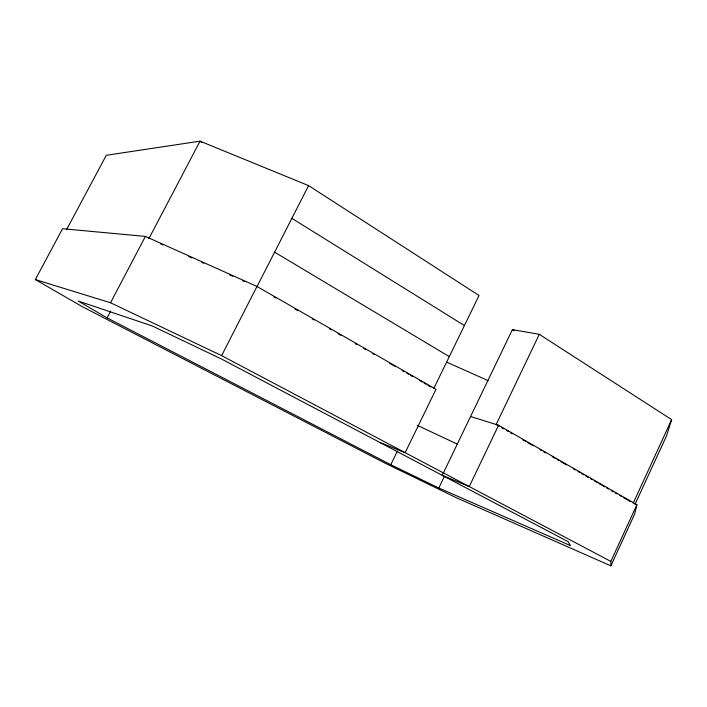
<?xml version="1.0" encoding="UTF-8"?>
<svg xmlns="http://www.w3.org/2000/svg" width="707" height="707" viewBox="0 0 707 707"><rect width="100%" height="100%" fill="white"/><g stroke="black" fill="none" stroke-linecap="round" stroke-linejoin="round"><path stroke-width="1.06" d="M470.57 416.511L498.568 425.26L636.901 504.736L634.63 514.095L610.857 565.839L456.89 497.993L384.9 463.067L82.392 306.723L35.35 279.574L62.543 228.723L145.403 236.412L256.968 286.459L435.998 389.31L405.164 452.683L379.809 442.432M498.568 425.26L469.262 486.566L442.246 475.334L512.398 329.63L539.291 334.323L671.65 419.631L666.542 435.812L634.966 504.453M633.198 503.19L671.65 419.631M610.857 565.839L610.848 561.411L636.901 504.736M539.291 334.323L496.146 424.509L499.001 426.144M438.808 488.007L570.514 545.636L568.057 541.615L221.273 358.909L152.199 325.945L78.15 301.005L107.119 317.894L390.768 464.72L438.808 488.007L444.438 476.306M433.7 388.656L479.054 295.491L308.597 185.623L200.046 141.161L106.297 155.293L66.608 229.563M390.768 464.72L397.458 450.986M35.35 279.574L110.531 302.764L221.618 355.648L256.968 286.459M256.774 287.069L308.597 185.623M110.531 302.764L145.403 236.412M107.119 317.894L110.654 311.16M148.868 238.639L200.046 141.161L201.76 142.505M446.842 362.223L488.051 380.596M160.851 244.021L162.849 244.914M188.831 256.579L191.827 257.922M201.822 262.403L203.819 263.304M229.793 274.961L232.789 276.304M242.784 280.785L244.781 281.686M417.21 425.314L457.482 444.19M221.618 355.648L610.848 561.411M273.989 296.949L275.898 298.045M295.022 309.03L297.894 310.682M312.238 318.919L314.155 320.015M329.453 328.799L331.371 329.895M338.061 333.739L340.933 335.392M355.276 343.629L357.194 344.724M363.884 348.569L365.802 349.665M372.492 353.509L374.41 354.605M389.707 363.398L395.452 366.686M402.142 370.53L404.059 371.635M406.923 373.278L408.84 374.374M410.749 375.479L412.667 376.575M419.357 380.419L422.229 382.063M424.138 383.159L426.056 384.263M427.965 385.359L430.837 387.003M501.855 427.788L503.764 428.875M506.619 430.519L508.519 431.606M510.427 432.702L512.328 433.798M522.8 439.807L525.654 441.442M527.555 442.538L533.264 445.817M539.927 449.643L541.827 450.739M543.736 451.826L545.636 452.922M552.3 456.749L555.154 458.383M557.054 459.479L558.963 460.575M560.863 461.662L566.572 464.941M573.236 468.768L575.144 469.863M577.999 471.498L579.899 472.594M581.799 473.681L583.708 474.777M585.608 475.873L588.463 477.508M590.372 478.604L592.272 479.7M594.172 480.787L597.026 482.43M598.935 483.517L604.644 486.796M606.544 487.892L608.453 488.988M611.308 490.623L613.208 491.719M615.117 492.814L617.017 493.901M619.871 495.545L621.771 496.632M623.68 497.728L630.344 501.555M274.608 252.16L449.298 356.62M291.876 218.348L464.411 325.565M512.398 329.63L514.263 330.814"/></g></svg>
